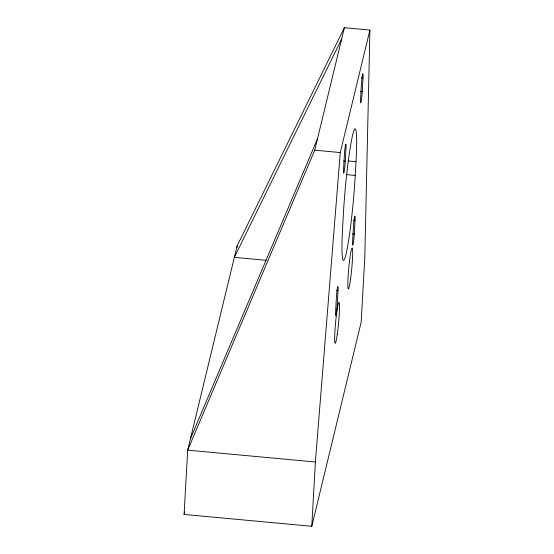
<?xml version="1.0" encoding="UTF-8"?>
<svg xmlns="http://www.w3.org/2000/svg" width="554" height="554" viewBox="0 0 554 554"><rect width="100%" height="100%" fill="white"/><g stroke="black" fill="none" stroke-linecap="round" stroke-linejoin="round"><path stroke-width="0.83" d="M369.913 30.075L364.774 257.873L361.18 322.158L311.777 526.3L184.087 514.437L187.681 450.146L237.084 246.011L344.373 27.7L369.913 30.075L340.274 152.558L315.371 462.015L311.777 526.3M236.987 247.721L237.084 246.011M338.037 290.677L337.268 304.451A7.714 0.568 -84.7 0 1 336.056 314.741A7.714 0.568 -84.7 0 1 335.62 311.258L336.389 297.477A7.714 0.568 -84.7 0 1 337.601 287.187A7.714 0.568 -84.7 0 1 338.037 290.677L336.333 290.518M345.267 161.256L346.063 146.699A7.652 0.561 -84.7 0 0 345.558 144.899A7.652 0.561 -84.7 0 0 344.484 153.223L343.639 167.952A7.714 0.568 -84.7 0 0 344.013 172.405A7.714 0.568 -84.7 0 0 345.267 161.256L343.563 161.096M355.246 175.438L356.014 161.664A59.153 4.335 -84.7 0 0 352.656 134.941A59.153 4.335 -84.7 0 0 343.39 213.83L342.621 227.604A59.153 4.335 -84.7 0 0 345.98 254.328A59.153 4.335 -84.7 0 0 355.246 175.438L346.735 174.648M354.283 234.134L355.052 220.36A7.714 0.568 -84.7 0 0 354.615 216.877A7.714 0.568 -84.7 0 0 353.41 227.168L352.635 240.942A7.714 0.568 -84.7 0 0 353.078 244.425A7.714 0.568 -84.7 0 0 354.283 234.134L352.579 233.982M362.24 91.784L363.015 78.01A7.714 0.568 -84.7 0 0 362.572 74.527A7.714 0.568 -84.7 0 0 361.367 84.817L360.599 98.591A7.714 0.568 -84.7 0 0 361.035 102.075A7.714 0.568 -84.7 0 0 362.24 91.784L360.543 91.632M184.087 514.437L184.697 511.917M315.371 462.015L187.681 450.146L314.734 150.182L344.373 27.7M190.424 438.81L317.477 138.839M341.631 39.043L234.342 257.354L266.1 260.304M361.312 77.851L363.015 78.01M314.734 150.182L340.274 152.558M348.355 160.951L356.014 161.664M353.355 220.201L355.052 220.36M350.467 279.805A20.574 1.51 -84.7 0 0 352.24 247.991A20.574 1.51 -84.7 0 0 348.057 277.512A20.574 1.51 -84.7 0 0 350.467 279.805M337.289 334.242A20.574 1.51 -84.7 0 0 339.069 302.429A20.574 1.51 -84.7 0 0 334.886 331.95A20.574 1.51 -84.7 0 0 337.289 334.242"/></g></svg>
